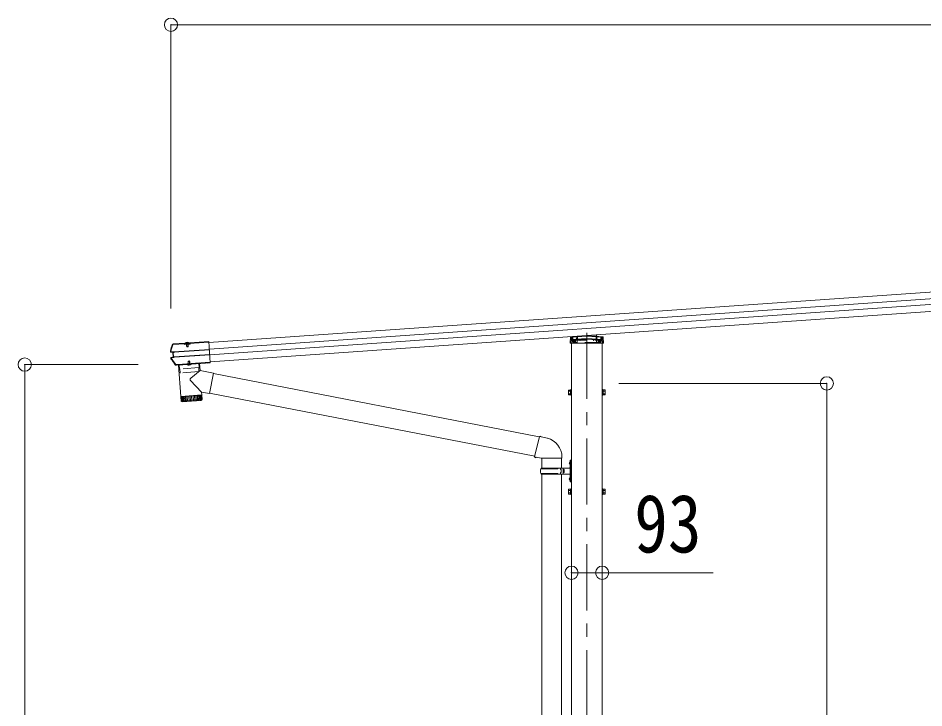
# Model space of a CAD drawing. Units: millimetres at full size, sheet at 1:40; details may follow other scales. Extents: x -11243 to 11243, y -7760 to 7760.
# Drawn here: x 1504 to 4245, y -2495 to -409 of the extents above; entities that cross this region are included whole.
import ezdxf
from ezdxf.enums import TextEntityAlignment as Align

# ---------------------------------------------------------------- set-up
doc = ezdxf.new("R2010")
doc.units = ezdxf.units.MM
doc.header["$LTSCALE"] = 40
doc.header["$PDMODE"] = 32
doc.header["$PDSIZE"] = 40
doc.linetypes.add('CHAIN1', pattern=[8, 5, -1, 1, -1])
doc.linetypes.add('DASHED1', pattern=[1.8, 1.2, -0.6])
for name, color, linetype, lineweight in [('0-1_本体', 5, 'CHAIN1', 9), ('0-3_ELV2', 4, 'Continuous', 9), ('0-6_OTH_LINE', 6, 'Continuous', 9), ('0-9_OUTLINE', 7, 'Continuous', 9)]:
    doc.layers.add(name, color=color, linetype=linetype, lineweight=lineweight)
doc.styles.add('ＭＳ ゴシック', font='')
doc.styles.get('ＭＳ ゴシック').set_extended_font_data('MS Gothic')

msp = doc.modelspace()

# ---------------------------------------------------------------- linework, layer by layer
at = {"layer": '0-1_本体'}
msp.add_line((3224.92, -1360.17), (3224.92, -4059.45), dxfattribs=at)
at = {"layer": '0-3_ELV2'}
for p, q in [((7653.93, -1000.31), (2081.52, -1389.97)), ((7655.35, -1020.62), (2082.94, -1410.28)), ((7656.55, -1037.86), (2084.15, -1427.52)), ((7657.97, -1058.17), (2085.57, -1447.83)), ((3176.5, -1372.3), (3224.92, -1368.92)), ((3224.92, -1368.92), (3273.33, -1372.3)), ((3224.92, -1368.92), (3224.92, -1369.86)), ((3254.73, -1366.38), (3255.02, -1371.02)), ((1973.16, -1394.36), (1972.97, -1394.5)), ((1972.97, -1394.5), (1973.07, -1395.97)), ((1973.07, -1395.97), (1973.2, -1395.89)), ((1973.39, -1394.33), (1973.16, -1394.36)), ((1973.27, -1395.85), (1973.16, -1394.36)), ((1973.2, -1395.89), (1973.27, -1395.85)), ((1973.27, -1395.85), (2008.88, -1393.36)), ((1973.39, -1394.33), (2008.77, -1391.86)), ((2007.59, -1393.57), (2007.73, -1395.53)), ((2024.69, -1394.35), (2007.73, -1395.53)), ((2008.88, -1393.36), (2008.77, -1391.86)), ((2009.02, -1392.66), (2008.77, -1391.86)), ((2008.95, -1393.94), (2008.92, -1393.48)), ((2023.26, -1392.94), (2008.95, -1393.94)), ((2023.01, -1391.81), (2009.04, -1392.79)), ((2009.04, -1392.79), (2009.12, -1393.93)), ((2010.17, -1392.71), (2010.16, -1392.51)), ((2021.44, -1392.47), (2010.75, -1393.21)), ((2013.11, -1393.65), (2013.22, -1395.15)), ((2013.7, -1394.41), (2013.83, -1393.9)), ((2013.7, -1394.41), (2018.69, -1394.06)), ((2013.7, -1394.41), (2014.18, -1401.3)), ((2014.13, -1394.38), (2014.04, -1393.89)), ((2014.13, -1394.38), (2014.68, -1402.18)), ((2018.26, -1394.09), (2018.28, -1393.59)), ((2018.26, -1394.09), (2018.8, -1401.89)), ((2018.69, -1394.06), (2018.48, -1393.58)), ((2018.69, -1394.06), (2019.17, -1400.95)), ((2019.2, -1394.73), (2019.1, -1393.23)), ((2020.75, -1393.42), (2020.68, -1392.52)), ((2021.94, -1391.89), (2021.93, -1391.69)), ((2023.14, -1390.86), (2023.01, -1391.68)), ((2023.01, -1391.81), (2023.09, -1392.96)), ((2023.14, -1390.86), (2081.3, -1386.79)), ((2023.24, -1392.35), (2023.14, -1390.86)), ((2023.22, -1392.48), (2023.24, -1392.35)), ((2024.55, -1392.39), (2023.22, -1392.48)), ((2023.22, -1392.48), (2023.26, -1392.94)), ((2023.24, -1392.35), (2081.4, -1388.29)), ((2024.55, -1392.39), (2024.69, -1394.35)), ((2081.3, -1386.79), (2085.8, -1451.23)), ((3175.98, -1380.81), (3224.92, -1377.39)), ((3178.42, -4563.59), (3178.42, -1391.32)), ((3224.92, -1377.39), (3273.85, -1380.81)), ((3224.92, -1377.39), (3224.92, -1378.33)), ((3271.42, -4563.59), (3271.42, -1391.32)), ((3274.26, -1373.24), (3275.37, -1391.32)), ((1972.03, -1419.74), (1967.28, -1419.17)), ((1973.44, -1418.4), (1967.46, -1417.68)), ((1972.95, -1419.68), (1972.03, -1419.74)), ((1974.36, -1418.34), (1973.44, -1418.4)), ((1974.59, -1434.73), (1973.44, -1418.4)), ((1973.67, -1419.74), (1974.2, -1419.7)), ((1974.97, -1418.35), (1974.74, -1418.37)), ((2082.97, -1410.74), (1975.85, -1418.23)), ((1975.93, -1419.47), (2083.06, -1411.98)), ((2014.18, -1401.3), (2019.17, -1400.95)), ((2018.49, -1402.7), (2019.17, -1400.95)), ((1968.8, -1436.3), (1974.59, -1434.73)), ((1973.92, -1433.54), (1973, -1433.61)), ((1975.5, -1434.67), (1974.59, -1434.73)), ((1975.14, -1433.35), (1974.61, -1433.38)), ((1975.85, -1434.59), (1976.07, -1434.57)), ((1976.9, -1433.33), (2084.03, -1425.84)), ((1976.99, -1434.57), (2084.11, -1427.08)), ((1989.13, -1456.48), (2070.54, -1450.79)), ((1989.24, -1457.98), (2070.64, -1452.29)), ((2019.1, -1445.86), (2018.42, -1447.61)), ((2023.41, -1447.27), (2018.42, -1447.61)), ((2018.76, -1452.42), (2018.42, -1447.61)), ((2019.18, -1452.29), (2018.79, -1446.67)), ((2022.49, -1445.63), (2019.1, -1445.86)), ((2023.41, -1447.27), (2022.49, -1445.63)), ((2023.31, -1452), (2022.91, -1446.38)), ((2023.75, -1452.07), (2023.41, -1447.27)), ((2070.54, -1450.79), (2070.64, -1452.29)), ((2070.81, -1451.91), (2070.64, -1452.29)), ((2070.71, -1450.41), (2070.81, -1451.91)), ((2076.8, -1451.49), (2070.81, -1451.91)), ((2076.7, -1449.99), (2076.8, -1451.49)), ((2077.03, -1451.84), (2076.8, -1451.49)), ((2076.92, -1450.35), (2085.7, -1449.73)), ((2076.92, -1450.35), (2077.03, -1451.84)), ((2077.03, -1451.84), (2085.8, -1451.23)), ((2078.22, -1450.26), (2078.32, -1451.75)), ((2078.29, -1451.36), (2085.78, -1450.83)), ((1982.03, -1456.98), (1982.75, -1456.93)), ((1982.4, -1458.46), (1982.86, -1458.43)), ((1982.75, -1456.93), (1982.86, -1458.43)), ((1989.01, -1457.63), (1983.03, -1458.05)), ((1988.91, -1456.13), (1989.01, -1457.63)), ((1989.01, -1457.09), (1989.02, -1457.09)), ((1989.24, -1457.98), (1989.01, -1457.63)), ((1989.13, -1456.48), (1989.24, -1457.98)), ((1989.57, -1457.95), (2053.42, -1453.49)), ((2015.63, -1456.38), (2015.61, -1456.13)), ((2027.4, -1455.56), (2015.63, -1456.38)), ((2027.4, -1455.56), (2027.38, -1455.31)), ((3169.72, -1534.59), (3170.3, -1533.59)), ((3169.72, -1534.59), (3169.72, -1547.59)), ((3175.22, -1533.59), (3170.3, -1533.59)), ((3175.22, -1533.39), (3175.22, -1548.4)), ((3176.82, -1533.84), (3175.22, -1533.84)), ((3273.02, -1533.84), (3274.62, -1533.84)), ((3274.62, -1533.39), (3274.62, -1548.4)), ((3274.62, -1533.39), (3279.54, -1533.39)), ((3280.12, -1534.39), (3279.54, -1533.39)), ((3280.12, -1534.39), (3280.12, -1547.39)), ((3169.72, -1547.59), (3170.3, -1548.6)), ((3175.22, -1537.34), (3170.3, -1537.34)), ((3175.22, -1544.84), (3170.3, -1544.84)), ((3175.22, -1548.6), (3170.3, -1548.6)), ((3175.21, -1541.39), (3176.82, -1541.39)), ((3175.22, -1540.39), (3176.82, -1540.39)), ((3175.22, -1547.94), (3176.82, -1547.94)), ((3274.62, -1540.39), (3273.02, -1540.39)), ((3274.62, -1541.39), (3273.02, -1541.39)), ((3274.62, -1547.94), (3273.02, -1547.94)), ((3274.62, -1537.14), (3279.54, -1537.14)), ((3274.62, -1544.64), (3279.54, -1544.64)), ((3274.62, -1548.4), (3279.54, -1548.4)), ((3280.12, -1547.39), (3279.54, -1548.4)), ((3169.72, -1834.59), (3170.3, -1833.59)), ((3169.72, -1834.59), (3169.72, -1847.59)), ((3175.22, -1833.59), (3170.3, -1833.59)), ((3175.22, -1833.39), (3175.22, -1848.4)), ((3176.82, -1833.84), (3175.22, -1833.84)), ((3273.02, -1833.84), (3274.62, -1833.84)), ((3274.62, -1833.39), (3274.62, -1848.4)), ((3274.62, -1833.39), (3279.54, -1833.39)), ((3280.12, -1834.39), (3279.54, -1833.39)), ((3280.12, -1834.39), (3280.12, -1847.39)), ((3169.72, -1847.59), (3170.3, -1848.6)), ((3175.22, -1837.34), (3170.3, -1837.34)), ((3175.22, -1844.84), (3170.3, -1844.84)), ((3175.22, -1848.6), (3170.3, -1848.6)), ((3175.21, -1841.39), (3176.82, -1841.39)), ((3175.22, -1840.39), (3176.82, -1840.39)), ((3175.22, -1847.94), (3176.82, -1847.94)), ((3274.62, -1840.39), (3273.02, -1840.39)), ((3274.62, -1841.39), (3273.02, -1841.39)), ((3274.62, -1847.94), (3273.02, -1847.94)), ((3274.62, -1837.14), (3279.54, -1837.14)), ((3274.62, -1844.64), (3279.54, -1844.64)), ((3274.62, -1848.4), (3279.54, -1848.4)), ((3280.12, -1847.39), (3279.54, -1848.4))]:
    msp.add_line(p, q, dxfattribs=at)
at = {"layer": '0-3_ELV2', "linetype": 'DASHED1'}
for p, q in [((3252.74, -1366.52), (3254.25, -1391.32)), ((2011.38, -1392.6), (2011.3, -1392.85)), ((2011.43, -1392.06), (2020.61, -1391.42)), ((2011.51, -1393.16), (2011.43, -1392.06)), ((2013.5, -1389.69), (2014.89, -1392.06)), ((2013.83, -1393.9), (2013.94, -1393.51)), ((2013.94, -1393.51), (2013.86, -1392.4)), ((2014.01, -1393.89), (2013.87, -1391.89)), ((2014.04, -1393.89), (2013.92, -1393.29)), ((2016.08, -1392.59), (2014.89, -1392.06)), ((2016.08, -1392.59), (2017.18, -1391.9)), ((2018.23, -1389.36), (2017.18, -1391.9)), ((2018.3, -1393.59), (2018.16, -1391.59)), ((2018.33, -1393.2), (2018.25, -1392.09)), ((2018.28, -1393.59), (2018.31, -1392.99)), ((2018.48, -1393.58), (2018.33, -1393.2)), ((2020.68, -1392.52), (2020.61, -1391.42)), ((2020.74, -1391.94), (2020.84, -1392.18)), ((3176.05, -1380.82), (3273.78, -1380.82)), ((3178.52, -1374.17), (3177.47, -1391.32)), ((3177.94, -1383.62), (3182.92, -1383.62)), ((3177.99, -1382.82), (3271.84, -1382.82)), ((3224.92, -1379.39), (3178, -1382.67)), ((3224.92, -1370.92), (3178.52, -1374.17)), ((3181.72, -1373.94), (3181.72, -1387.59)), ((3181.72, -1387.59), (3182.72, -1389.32)), ((3267.12, -1389.32), (3182.72, -1389.32)), ((3182.92, -1373.86), (3182.92, -1389.32)), ((3184.42, -1382.23), (3184.42, -1389.32)), ((3187.52, -1382.82), (3187.52, -1389.32)), ((3187.65, -1382.82), (3187.65, -1389.32)), ((3187.92, -1381.98), (3187.92, -1389.32)), ((3187.92, -1387.59), (3190.92, -1387.59)), ((3190.92, -1381.77), (3190.92, -1389.32)), ((3194.16, -1381.76), (3194.84, -1370.57)), ((3196.86, -1370.43), (3195.58, -1391.32)), ((3198.92, -1380.82), (3198.92, -1382.82)), ((3203.42, -1383.62), (3203.42, -1380.9)), ((3204.92, -1383.62), (3203.42, -1383.62)), ((3204.92, -1380.79), (3204.92, -1383.62)), ((3271.31, -1374.17), (3224.92, -1370.92)), ((3271.83, -1382.67), (3224.92, -1379.39)), ((3244.92, -1383.62), (3244.92, -1380.79)), ((3244.92, -1383.62), (3246.42, -1383.62)), ((3246.42, -1380.9), (3246.42, -1383.62)), ((3250.92, -1382.82), (3250.92, -1380.82)), ((3255.02, -1371.02), (3255.67, -1381.76)), ((3258.92, -1381.77), (3258.92, -1389.32)), ((3258.92, -1387.59), (3261.92, -1387.59)), ((3261.92, -1381.98), (3261.92, -1389.32)), ((3262.19, -1382.82), (3262.19, -1389.32)), ((3262.32, -1382.82), (3262.32, -1389.32)), ((3265.42, -1382.23), (3265.42, -1389.32)), ((3266.92, -1373.86), (3266.92, -1389.32)), ((3266.92, -1383.62), (3271.89, -1383.62)), ((3267.12, -1389.32), (3268.12, -1387.59)), ((3268.12, -1373.94), (3268.12, -1387.59)), ((3272.36, -1391.32), (3271.31, -1374.17)), ((2019.18, -1458.47), (2020.34, -1455.66)), ((2021.44, -1454.98), (2020.34, -1455.66)), ((2021.44, -1454.98), (2022.63, -1455.51)), ((2024.17, -1458.12), (2022.63, -1455.51))]:
    msp.add_line(p, q, dxfattribs=at)
at = {"layer": '0-3_ELV2'}
for points in [[(1966.37, -1416.04), (1969.19, -1406.37), (1972.2, -1396.77)], [(2008.88, -1393.36), (2008.92, -1393.48), (2007.59, -1393.57)], [(2020.75, -1393.42), (2011.57, -1394.06), (2011.51, -1393.16)], [(3275.37, -1391.32), (3174.47, -1391.32), (3175.57, -1373.24)], [(1968.4, -1434.85), (1973, -1433.61), (1972.03, -1419.74)], [(2014.18, -1401.3), (2015.1, -1402.94), (2018.49, -1402.7)], [(1980.98, -1456.5), (1974.42, -1447.47), (1968.06, -1438.29)], [(2053.85, -1452.45), (2053.78, -1451.46), (1988.94, -1455.99), (1989, -1456.99)], [(2076.92, -1450.35), (2076.7, -1449.99), (2070.71, -1450.41), (2070.54, -1450.79)], [(1989.13, -1456.48), (1988.91, -1456.13), (1982.92, -1456.55), (1982.75, -1456.93)], [(1982.92, -1456.55), (1983.03, -1458.05), (1982.86, -1458.43)], [(3178.42, -1532.39), (3176.82, -1532.39), (3176.82, -1549.39), (3178.42, -1549.39)], [(3271.42, -1532.39), (3273.02, -1532.39), (3273.02, -1549.39), (3271.42, -1549.39)], [(3178.42, -1832.39), (3176.82, -1832.39), (3176.82, -1849.39), (3178.42, -1849.39)], [(3271.42, -1832.39), (3273.02, -1832.39), (3273.02, -1849.39), (3271.42, -1849.39)]]:
    msp.add_lwpolyline(points, dxfattribs=at)
for centre, radius, start, end in [((2448.22, -1551.37), 502, 162.04537, 164.31277), ((1973.7, -1397.6), 3.19, 103.22631, 162.05142), ((1973.34, -1397.14), 1.2, 102.71221, 162.01357), ((2010.71, -1392.47), 0.55, 142.43917, 184), ((2010.72, -1392.67), 0.545, 184, 274), ((2016.38, -1396.83), 7.7, 45.56083, 142.43917), ((2021.4, -1391.92), 0.545, 274, 4), ((2021.38, -1391.73), 0.55, 4, 45.56083), ((3176.05, -1381.81), 1, 94, 176.5), ((3176.57, -1373.3), 1, 94, 176.5), ((3273.26, -1373.3), 1, 3.5, 86), ((3273.78, -1381.81), 1, 3.5, 86), ((1967.61, -1416.39), 2.8, 164.31277, 263.16971), ((1967.62, -1416.39), 1.3, 164.24366, 263.03582), ((1969.14, -1437.56), 2.8, 105.16971, 214.06629), ((2382.67, -1157.93), 502, 214.06629, 216.59248), ((1969.14, -1437.56), 1.3, 105.30295, 214.13631), ((2052.85, -1452.52), 1, 274, 4), ((1982.18, -1455.28), 3.19, 216.58984, 274.01289), ((1981.94, -1455.79), 1.2, 216.62025, 274.01295), ((1990, -1456.92), 1, 184, 274), ((2021.17, -1451.03), 7.7, 223.98312, 324.01688), ((3173.04, -1535.46), 3.32, 145.61575, 214.38425), ((3276.79, -1535.26), 3.32, 325.61575, 34.38425), ((3182.14, -1541.09), 12.42, 162.41205, 197.58795), ((3173.04, -1546.72), 3.32, 145.61575, 214.38425), ((3276.79, -1546.52), 3.32, 325.61575, 34.38425), ((3267.7, -1540.89), 12.42, 342.41205, 17.58795), ((3173.04, -1835.46), 3.32, 145.61575, 214.38425), ((3276.79, -1835.26), 3.32, 325.61575, 34.38425), ((3182.14, -1841.09), 12.42, 162.41205, 197.58795), ((3173.04, -1846.72), 3.32, 145.61575, 214.38425), ((3276.79, -1846.52), 3.32, 325.61575, 34.38425), ((3267.7, -1840.89), 12.42, 342.41205, 17.58795)]:
    msp.add_arc(centre, radius, start, end, dxfattribs=at)
at = {"layer": '0-3_ELV2', "linetype": 'DASHED1'}
for centre, radius, start, end in [((2010.82, -1392.71), 0.5, 274, 344), ((2012.14, -1392.82), 0.8, 94, 164), ((2013.36, -1392.43), 0.5, 4, 94), ((2018.75, -1392.05), 0.5, 94, 184), ((2020.01, -1392.27), 0.8, 24, 94), ((2021.3, -1391.98), 0.5, 204, 274), ((3176.05, -1381.82), 1, 90, 176.5), ((3273.78, -1381.82), 1, 3.5, 90)]:
    msp.add_arc(centre, radius, start, end, dxfattribs=at)
at = {"layer": '0-3_ELV2'}
for centre, major_axis, ratio, start_param, end_param in [((2009.24, -1395.84), (-0.22, 3.19), 0.014286, 5.9883828, 6.2220988), ((2023.23, -1394.86), (-0.22, 3.19), 0.014286, 0.0610865, 0.2948025), ((1975.98, -1420.04), (3.03, -0.36), 0.014525, 2.4375911, 3.0658321), ((1975.98, -1420.05), (2.99, 0.21), 0.19438, 1.5707963, 2.1939282), ((1975.87, -1418.52), (1.52, -0.18), 0.014525, 2.4126357, 3.0658321), ((1975.87, -1418.53), (1.5, 0.1), 0.19438, 1.5707963, 2.2034964), ((1976.86, -1432.74), (2.95, 0.8), 0.014957, 3.2171785, 3.8372566), ((1976.86, -1432.75), (2.99, 0.21), 0.19438, 4.0848352, 4.712389), ((1976.97, -1434.27), (1.48, 0.4), 0.014957, 3.2171785, 3.8435615), ((1976.97, -1434.28), (1.5, 0.1), 0.19438, 4.0561004, 4.712389)]:
    msp.add_ellipse(centre, major_axis=major_axis, ratio=ratio, start_param=start_param, end_param=end_param, dxfattribs=at)
at = {"layer": '0-6_OTH_LINE'}
for p, q in [((1966.82, -428.51), (1966.82, -1287.4)), ((7744.82, -428.51), (1966.82, -428.51)), ((1524.29, -4013.59), (1524.29, -1456.59)), ((1524.29, -1456.59), (1867.36, -1456.59)), ((3950.92, -1513.59), (3321.42, -1513.59)), ((3950.92, -4013.59), (3950.92, -1513.59)), ((3178.42, -2086.29), (3271.42, -2086.29)), ((3271.42, -2086.29), (3607.57, -2086.29))]:
    msp.add_line(p, q, dxfattribs=at)
for p in [(1966.82, -428.51), (1524.29, -1456.59), (3950.92, -1513.59), (3178.42, -2086.29), (3271.42, -2086.29)]:
    msp.add_point(p, dxfattribs=at)
at = {"layer": '0-9_OUTLINE'}
for p, q in [((1989.51, -1457.96), (1996.13, -1552.73)), ((2054.81, -1474.3), (2026.5, -1497.76)), ((2053.35, -1453.49), (2054.81, -1474.3)), ((2095.56, -1482.22), (2054.81, -1474.3)), ((2059.37, -1539.57), (2026.1, -1505.08)), ((2095.56, -1482.22), (2083.5, -1544.26)), ((3080.99, -1675.4), (2095.26, -1483.79)), ((1996.13, -1552.73), (2059.98, -1548.26)), ((2060.05, -1549.26), (1996.2, -1553.72)), ((1996.2, -1553.72), (1997.34, -1566.73)), ((1997.92, -1568.25), (1996.9, -1553.67)), ((1998.13, -1553.59), (1999.18, -1568.55)), ((2000.99, -1568.42), (1999.94, -1553.46)), ((2000.62, -1552.41), (2000.71, -1553.41)), ((2002.3, -1553.3), (2003.35, -1568.26)), ((2006.21, -1568.06), (2005.16, -1553.1)), ((2009.52, -1567.83), (2008.47, -1552.86)), ((2012.16, -1552.61), (2013.21, -1567.57)), ((2016.17, -1552.33), (2017.21, -1567.29)), ((2020.4, -1552.03), (2021.45, -1566.99)), ((2024.79, -1551.72), (2025.84, -1566.69)), ((2029.24, -1551.41), (2030.29, -1566.38)), ((2033.67, -1551.1), (2034.72, -1566.07)), ((2037.99, -1550.8), (2039.04, -1565.76)), ((2042.12, -1550.51), (2043.17, -1565.48)), ((2045.98, -1550.24), (2047.02, -1565.21)), ((2049.49, -1550), (2050.53, -1564.96)), ((2052.58, -1549.78), (2053.63, -1564.74)), ((2055.2, -1549.6), (2056.24, -1564.56)), ((2055.49, -1548.57), (2055.54, -1549.57)), ((2057.29, -1549.45), (2058.33, -1564.41)), ((2058.81, -1549.34), (2059.86, -1564.31)), ((2059.37, -1539.57), (2059.98, -1548.26)), ((2059.37, -1539.57), (2083.5, -1544.26)), ((2060.73, -1562.29), (2060.05, -1549.26)), ((3067.39, -1733.88), (2083.81, -1542.69)), ((1997.34, -1566.68), (2060.73, -1562.24)), ((2057.94, -1565.44), (2000.54, -1569.46)), ((3081.35, -1673.84), (3066.99, -1735.59)), ((3081.35, -1673.84), (3105.67, -1679.65)), ((3066.99, -1735.59), (3087.07, -1740.14)), ((3066.99, -1735.59), (3070.99, -1738.27)), ((3071.87, -1736.7), (3070.99, -1738.27)), ((3087.07, -1740.14), (3149.81, -1740.14)), ((3088.44, -1740.14), (3088.44, -1769.65)), ((3148.44, -1740.14), (3148.44, -1769.65)), ((3149.81, -1735.97), (3149.81, -1740.14)), ((3172.11, -1752.5), (3174.16, -1753.5)), ((3173.38, -1750.5), (3174.02, -1750.5)), ((3173.38, -1750.5), (3173.38, -1758.8)), ((3174.02, -1750.5), (3174.42, -1750.9)), ((3174.16, -1753.5), (3174.77, -1754.65)), ((3174.42, -1746.65), (3177.42, -1745.15)), ((3174.42, -1746.65), (3174.42, -1810.65)), ((3177.42, -1745.15), (3177.42, -1812.15)), ((3177.42, -1745.15), (3178.42, -1745.15)), ((3085.44, -1771.65), (3135.78, -1771.65)), ((3086.44, -1769.65), (3172.44, -1769.65)), ((3086.44, -1769.65), (3086.44, -1771.65)), ((3145.44, -1769.65), (3145.44, -1774.15)), ((3145.44, -1774.15), (3147.44, -1774.15)), ((3147.44, -1774.15), (3147.44, -1783.15)), ((3153.42, -1769.65), (3153.42, -1787.65)), ((3153.42, -1774.15), (3156.42, -1774.15)), ((3156.42, -1774.15), (3156.42, -1783.15)), ((3173.38, -1758.8), (3174.02, -1758.8)), ((3085.44, -1785.65), (3135.78, -1785.65)), ((3086.44, -1787.65), (3086.44, -1785.65)), ((3086.44, -1787.65), (3172.44, -1787.65)), ((3088.43, -1787.65), (3088.43, -2779.62)), ((3145.44, -1787.65), (3145.44, -1783.15)), ((3145.44, -1783.15), (3147.44, -1783.15)), ((3148.43, -1787.65), (3148.43, -2779.62)), ((3153.42, -1783.15), (3156.42, -1783.15)), ((3172.11, -1800.5), (3174.16, -1801.5)), ((3173.38, -1798.5), (3174.02, -1798.5)), ((3173.38, -1798.5), (3173.38, -1806.8)), ((3173.38, -1806.8), (3174.02, -1806.8)), ((3174.02, -1798.5), (3174.02, -1806.8)), ((3174.02, -1798.5), (3174.42, -1798.9)), ((3174.02, -1806.8), (3174.42, -1806.4)), ((3174.16, -1801.5), (3174.77, -1802.65)), ((3174.42, -1810.65), (3177.42, -1812.15)), ((3177.42, -1812.15), (3178.42, -1812.15))]:
    msp.add_line(p, q, dxfattribs=at)
at = {"layer": '0-9_OUTLINE', "linetype": 'DASHED1'}
for p, q in [((1991.72, -1457.8), (1992.86, -1469.26)), ((2051.28, -1465.67), (1993.39, -1469.71)), ((1994.87, -1481.16), (1993.59, -1469.7)), ((2050.81, -1477.73), (1995.4, -1481.6)), ((2051.27, -1477.22), (2050.95, -1465.69)), ((2051.27, -1453.64), (2051.74, -1465.15))]:
    msp.add_line(p, q, dxfattribs=at)
at = {"layer": '0-9_OUTLINE'}
for points in [[(3081.35, -1673.84), (3086.08, -1673.4), (3086.22, -1675)], [(3174.02, -1750.5), (3174.02, -1758.8), (3174.42, -1758.4)], [(3172.11, -1756.79), (3174.16, -1755.8), (3174.77, -1754.65)], [(3172.11, -1804.79), (3174.16, -1803.8), (3174.77, -1802.65)]]:
    msp.add_lwpolyline(points, dxfattribs=at)
at = {"layer": '0-9_OUTLINE', "linetype": 'DASHED1'}
for centre, start, end in [((1993.35, -1469.22), 185.67065, 274), ((2050.77, -1477.23), 274, 1.61406), ((2051.24, -1465.17), 274, 2.32935), ((1995.37, -1481.1), 186.38594, 274)]:
    msp.add_arc(centre, 0.5, start, end, dxfattribs=at)
at = {"layer": '0-9_OUTLINE'}
for centre, radius, start, end in [((2029.69, -1501.61), 5, 129.65551, 223.97399), ((2000.33, -1566.47), 3, 185, 274.04832), ((2057.74, -1562.45), 3, 274, 3), ((3091.81, -1735.97), 58, 0, 76.56538), ((3177.71, -1754.65), 6, 136.21765, 223.78235), ((3134.19, -1778.65), 49.25, 171.82876, 180.00002), ((3134.19, -1778.65), 49.25, 180.00002, 188.17127), ((3135.78, -1769.65), 2, 270, 359.99998), ((3172.42, -1767.65), 2, 270, 359.99998), ((3135.78, -1787.65), 2, 0.00005, 90.00004), ((3177.71, -1802.65), 6, 136.21765, 223.78235), ((3172.42, -1789.65), 2, 0.00005, 90.00004)]:
    msp.add_arc(centre, radius, start, end, dxfattribs=at)

# ---------------------------------------------------------------- texts
at = {"layer": '0-6_OTH_LINE', "color": 7, "style": 'ＭＳ ゴシック', "width": 0.85}
msp.add_text('93', height=176, dxfattribs=at).set_placement((3368.44, -2077.81), align=Align.BOTTOM_LEFT)

doc.saveas('drawing.dxf')
